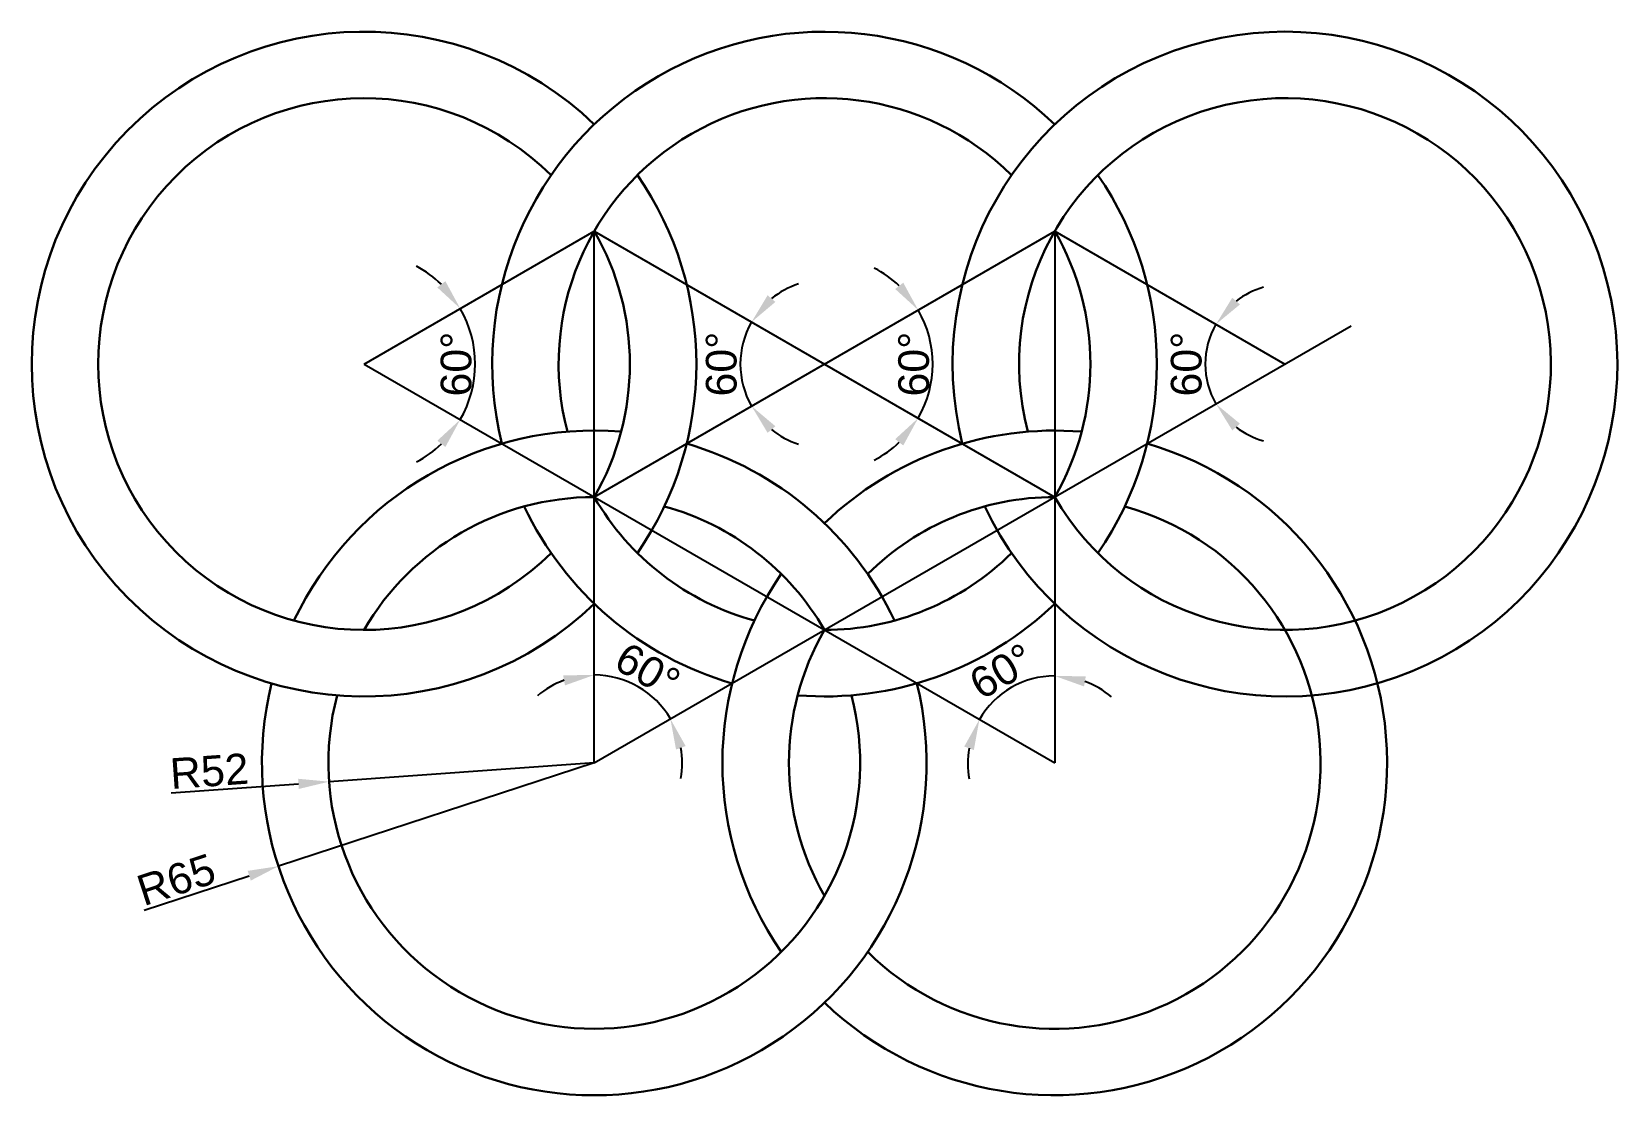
# Model space of a CAD drawing. Header units: inches. Extents: x 13 to 323, y 12 to 220.
import ezdxf

# ---------------------------------------------------------------- set-up
doc = ezdxf.new("R2010")
doc.units = ezdxf.units.IN
doc.header["$MEASUREMENT"] = 0
doc.layers.add('contornos', color=7, linetype='Continuous', lineweight=30)
doc.layers.add('cotas', color=7, linetype='Continuous')
doc.styles.get("Standard").update_dxf_attribs({"font": 'ARIAL.TTF'})
doc.dimstyles.new('Copia de ISO-25', dxfattribs={"dimtxt": 6, "dimasz": 6, "dimexe": 1.25, "dimexo": 0.625, "dimtad": 1, "dimtxsty": 'Standard', "dimcen": 6, "dimadec": 0, "dimazin": 0, "dimtfac": 1, "dimtmove": 0, "dimatfit": 3, "dimfxl": 1, "dimarcsym": 0})

# ---------------------------------------------------------------- blocks, each defined once
blk = doc.blocks.new('*D1')
at = {"layer": 'cotas', "color": 0, "lineweight": -2, "ltscale": 0.13}
for start, end in [(45.8737, 61.7474), (330, 30), (298.2526, 314.1263)]:
    blk.add_arc((77.79, 155.37), 21.73, start, end, dxfattribs=at)
at = {"layer": 'cotas', "color": 0, "ltscale": 0.13}
for points in [[(93.71, 171.58), (92.13, 170.35), (96.61, 166.23)], [(92.13, 140.39), (93.71, 139.16), (96.61, 144.51)]]:
    blk.add_solid(points, dxfattribs=at)
at = {"layer": 'Defpoints', "color": 0, "ltscale": 0.13}
for p in [(122.83, 181.37), (77.79, 155.37), (77.79, 155.37), (99.19, 151.6), (212.89, 77.37)]:
    blk.add_point(p, dxfattribs=at)
at = {"layer": 'cotas', "color": 0, "ltscale": 0.13, "insert": (95.83, 155.37), "char_height": 6, "attachment_point": 5, "rotation": 90}
blk.add_mtext('60°', dxfattribs=at)
blk = doc.blocks.new('*D2')
at = {"layer": 'cotas', "color": 0, "lineweight": -2, "ltscale": 0.13}
for start, end in [(110.0942, 130.1885), (30, 90), (349.8115, 9.9058)]:
    blk.add_arc((122.83, 77.37), 17.2, start, end, dxfattribs=at)
at = {"layer": 'cotas', "color": 0, "ltscale": 0.13}
for points in [[(116.74, 94.5), (117.09, 92.53), (122.83, 94.57)], [(138.82, 79.99), (140.7, 80.67), (137.72, 85.97)]]:
    blk.add_solid(points, dxfattribs=at)
at = {"layer": 'Defpoints', "color": 0, "ltscale": 0.13}
for p in [(122.83, 181.37), (270.88, 162.85), (133.88, 90.54), (122.83, 77.37), (122.83, 77.37)]:
    blk.add_point(p, dxfattribs=at)
at = {"layer": 'cotas', "color": 0, "ltscale": 0.13, "insert": (133.27, 95.46), "char_height": 6, "attachment_point": 5, "rotation": 330}
blk.add_mtext('60°', dxfattribs=at)
blk = doc.blocks.new('*D3')
at = {"layer": 'cotas', "color": 0, "lineweight": -2, "ltscale": 0.13}
for start, end in [(108.0137, 129.0068), (150, 210), (230.9932, 251.9863)]:
    blk.add_arc((167.86, 155.37), 16.47, start, end, dxfattribs=at)
at = {"layer": 'cotas', "color": 0, "ltscale": 0.13}
for points in [[(158.25, 167.52), (156.73, 168.82), (153.6, 163.6)], [(156.73, 141.92), (158.25, 143.22), (153.6, 147.14)]]:
    blk.add_solid(points, dxfattribs=at)
at = {"layer": 'Defpoints', "color": 0, "ltscale": 0.13}
for p in [(122.83, 181.37), (151.64, 158.23), (167.86, 155.37), (167.86, 155.37), (122.83, 129.37)]:
    blk.add_point(p, dxfattribs=at)
at = {"layer": 'cotas', "color": 0, "ltscale": 0.13, "insert": (147.7, 155.37), "char_height": 6, "attachment_point": 5, "rotation": 90}
blk.add_mtext('60°', dxfattribs=at)
blk = doc.blocks.new('*D4')
at = {"layer": 'cotas', "color": 0, "lineweight": -2, "ltscale": 0.13}
for start, end in [(46.3015, 62.6031), (330, 30), (297.3969, 313.6985)]:
    blk.add_arc((167.86, 155.37), 21.16, start, end, dxfattribs=at)
at = {"layer": 'cotas', "color": 0, "ltscale": 0.13}
for points in [[(183.26, 171.29), (181.69, 170.05), (186.18, 165.95)], [(181.69, 140.69), (183.26, 139.45), (186.18, 144.79)]]:
    blk.add_solid(points, dxfattribs=at)
at = {"layer": 'Defpoints', "color": 0, "ltscale": 0.13}
for p in [(212.89, 181.37), (167.86, 155.37), (167.86, 155.37), (188.7, 151.69), (212.89, 129.37)]:
    blk.add_point(p, dxfattribs=at)
at = {"layer": 'cotas', "color": 0, "ltscale": 0.13, "insert": (185.33, 155.37), "char_height": 6, "attachment_point": 5, "rotation": 90}
blk.add_mtext('60°', dxfattribs=at)
blk = doc.blocks.new('*D5')
at = {"layer": 'cotas', "color": 0, "lineweight": -2, "ltscale": 0.13}
for start, end in [(105.6107, 127.8053), (150, 210), (232.1947, 254.3893)]:
    blk.add_arc((257.93, 155.37), 15.59, start, end, dxfattribs=at)
at = {"layer": 'cotas', "color": 0, "ltscale": 0.13}
for points in [[(249.12, 167.03), (247.62, 168.34), (244.43, 163.16)], [(247.62, 142.4), (249.12, 143.71), (244.43, 147.58)]]:
    blk.add_solid(points, dxfattribs=at)
at = {"layer": 'Defpoints', "color": 0, "ltscale": 0.13}
for p in [(212.89, 181.37), (270.88, 162.85), (242.58, 158.08), (257.93, 155.37), (122.83, 77.37)]:
    blk.add_point(p, dxfattribs=at)
at = {"layer": 'cotas', "color": 0, "ltscale": 0.13, "insert": (238.65, 155.37), "char_height": 6, "attachment_point": 5, "rotation": 90}
blk.add_mtext('60°', dxfattribs=at)
blk = doc.blocks.new('*D6')
at = {"layer": 'cotas', "color": 0, "lineweight": -2, "ltscale": 0.13}
for start, end in [(90, 150), (49.358, 69.679), (170.321, 190.642)]:
    blk.add_arc((212.89, 77.37), 17.01, start, end, dxfattribs=at)
at = {"layer": 'cotas', "color": 0, "ltscale": 0.13}
for points in [[(218.62, 92.33), (218.97, 94.3), (212.89, 94.38)], [(195.19, 80.57), (197.07, 79.89), (198.16, 85.87)]]:
    blk.add_solid(points, dxfattribs=at)
at = {"layer": 'Defpoints', "color": 0, "ltscale": 0.13}
for p in [(212.89, 181.37), (77.79, 155.37), (207.08, 93.35), (212.89, 77.37), (212.89, 77.37)]:
    blk.add_point(p, dxfattribs=at)
at = {"layer": 'cotas', "color": 0, "ltscale": 0.13, "insert": (202.54, 95.29), "char_height": 6, "attachment_point": 5, "rotation": 30}
blk.add_mtext('60°', dxfattribs=at)
blk = doc.blocks.new('*D9')
at = {"color": 0, "lineweight": -2}
for p, q in [((122.83, 77.37), (70.95, 73.7)), ((40.04, 71.51), (64.97, 73.28))]:
    blk.add_line(p, q, dxfattribs=at)
at = {"color": 0}
blk.add_solid([(64.9, 74.27), (65.04, 72.28), (70.95, 73.7)], dxfattribs=at)
at = {"layer": 'Defpoints', "color": 0}
for p in [(122.83, 77.37), (70.95, 73.7)]:
    blk.add_point(p, dxfattribs=at)
at = {"color": 0, "insert": (47.53, 75.74), "char_height": 6, "attachment_point": 5, "rotation": 4.0472}
blk.add_mtext('R52', dxfattribs=at)
blk = doc.blocks.new('*D10')
at = {"color": 0, "lineweight": -2}
for p, q in [((122.83, 77.37), (61.04, 57.17)), ((34.78, 48.58), (55.34, 55.31))]:
    blk.add_line(p, q, dxfattribs=at)
at = {"color": 0}
blk.add_solid([(55.03, 56.26), (55.65, 54.36), (61.04, 57.17)], dxfattribs=at)
at = {"layer": 'Defpoints', "color": 0}
for p in [(122.83, 77.37), (61.04, 57.17)]:
    blk.add_point(p, dxfattribs=at)
at = {"color": 0, "insert": (41.06, 54.52), "char_height": 6, "attachment_point": 5, "rotation": 18.1043}
blk.add_mtext('R65', dxfattribs=at)

msp = doc.modelspace()

# ---------------------------------------------------------------- linework, layer by layer
at = {"layer": 'contornos', "ltscale": 0.13}
for centre, radius, start, end in [((77.792, 155.369), 65, 46.14622, 313.85378), ((167.858, 155.369), 65, 46.14622, 193.85378), ((257.925, 155.369), 65, 205.35843, 193.85378), ((77.792, 155.369), 52, 45.27977, 314.72023), ((167.858, 155.369), 52, 45.27977, 194.72023), ((257.925, 155.369), 52, 210, 194.72023), ((77.792, 155.369), 65, 325.35843, 34.64157), ((167.858, 155.369), 65, 325.35843, 34.64157), ((77.792, 155.369), 52, 330, 30), ((167.858, 155.369), 52, 330, 30), ((122.825, 77.369), 65, 85.35843, 154.64157), ((122.825, 77.369), 65, 25.35843, 73.85378), ((212.892, 77.369), 65, 85.35843, 133.85378), ((212.892, 77.369), 65, 226.14622, 73.85378), ((122.825, 77.369), 52, 90, 150), ((167.858, 155.369), 65, 205.35843, 253.85378), ((167.858, 155.369), 52, 210, 254.72023), ((122.825, 77.369), 52, 30, 74.72023), ((212.892, 77.369), 52, 90, 134.72023), ((212.892, 77.369), 52, 225.27977, 74.72023), ((167.858, 155.369), 52, 270, 314.72023), ((212.892, 77.369), 65, 145.35843, 214.64157), ((167.858, 155.369), 65, 265.35843, 313.85378), ((212.892, 77.369), 52, 150, 210), ((122.825, 77.369), 65, 166.14622, 13.85378), ((122.825, 77.369), 52, 165.27977, 14.72023)]:
    msp.add_arc(centre, radius, start, end, dxfattribs=at)
at = {"layer": 'cotas', "ltscale": 0.13}
for p, q in [((77.792, 155.369), (122.825, 181.369)), ((122.825, 77.369), (122.825, 181.369)), ((122.825, 181.369), (167.858, 155.369)), ((167.858, 155.369), (212.892, 181.369)), ((212.892, 181.369), (257.925, 155.369)), ((212.892, 181.369), (212.892, 77.369)), ((122.825, 77.369), (270.879, 162.848)), ((77.792, 155.369), (212.892, 77.369)), ((167.858, 155.369), (122.825, 129.369)), ((167.858, 155.369), (212.892, 129.369))]:
    msp.add_line(p, q, dxfattribs=at)

# ---------------------------------------------------------------- dimensions: what is measured, and where the dimension line sits
dim = msp.add_radius_dim(center=(122.825, 77.369), mpoint=(70.955, 73.699), dimstyle='Copia de ISO-25')
dim.commit()
dim.dimension.update_dxf_attribs({"geometry": '*D9', "text_midpoint": (47.788, 72.06), "dimtype": 164})
dim = msp.add_radius_dim(center=(122.825, 77.369), mpoint=(61.043, 57.171), dimstyle='Copia de ISO-25')
dim.commit()
dim.dimension.update_dxf_attribs({"geometry": '*D10', "text_midpoint": (41.062, 54.519)})
dim = msp.add_angular_dim_2l(base=(99.188, 151.597), line1=((77.792, 155.369), (212.892, 77.369)), line2=((77.792, 155.369), (122.825, 181.369)), dimstyle='Copia de ISO-25', dxfattribs=at)
dim.commit()
dim.dimension.update_dxf_attribs({"geometry": '*D1', "text_midpoint": (99.518, 155.369), "dimtype": 162})
for base, line1, line2, picture, middle in [((207.075, 93.35), ((212.892, 181.369), (212.892, 77.369)), ((77.792, 155.369), (212.892, 77.369)), '*D6', (202.544, 95.291)), ((133.879, 90.542), ((122.825, 77.369), (270.879, 162.848)), ((122.825, 77.369), (122.825, 181.369)), '*D2', (133.267, 95.456)), ((151.641, 158.229), ((167.858, 155.369), (122.825, 129.369)), ((122.825, 181.369), (167.858, 155.369)), '*D3', (147.702, 155.369)), ((242.576, 158.076), ((122.825, 77.369), (270.879, 162.848)), ((212.892, 181.369), (257.925, 155.369)), '*D5', (238.65, 155.369)), ((188.697, 151.695), ((167.858, 155.369), (212.892, 129.369)), ((167.858, 155.369), (212.892, 181.369)), '*D4', (185.33, 155.369))]:
    dim = msp.add_angular_dim_2l(base=base, line1=line1, line2=line2, dimstyle='Copia de ISO-25', dxfattribs=at)
    dim.commit()
    dim.dimension.update_dxf_attribs({"geometry": picture, "text_midpoint": middle})

doc.saveas('drawing.dxf')
